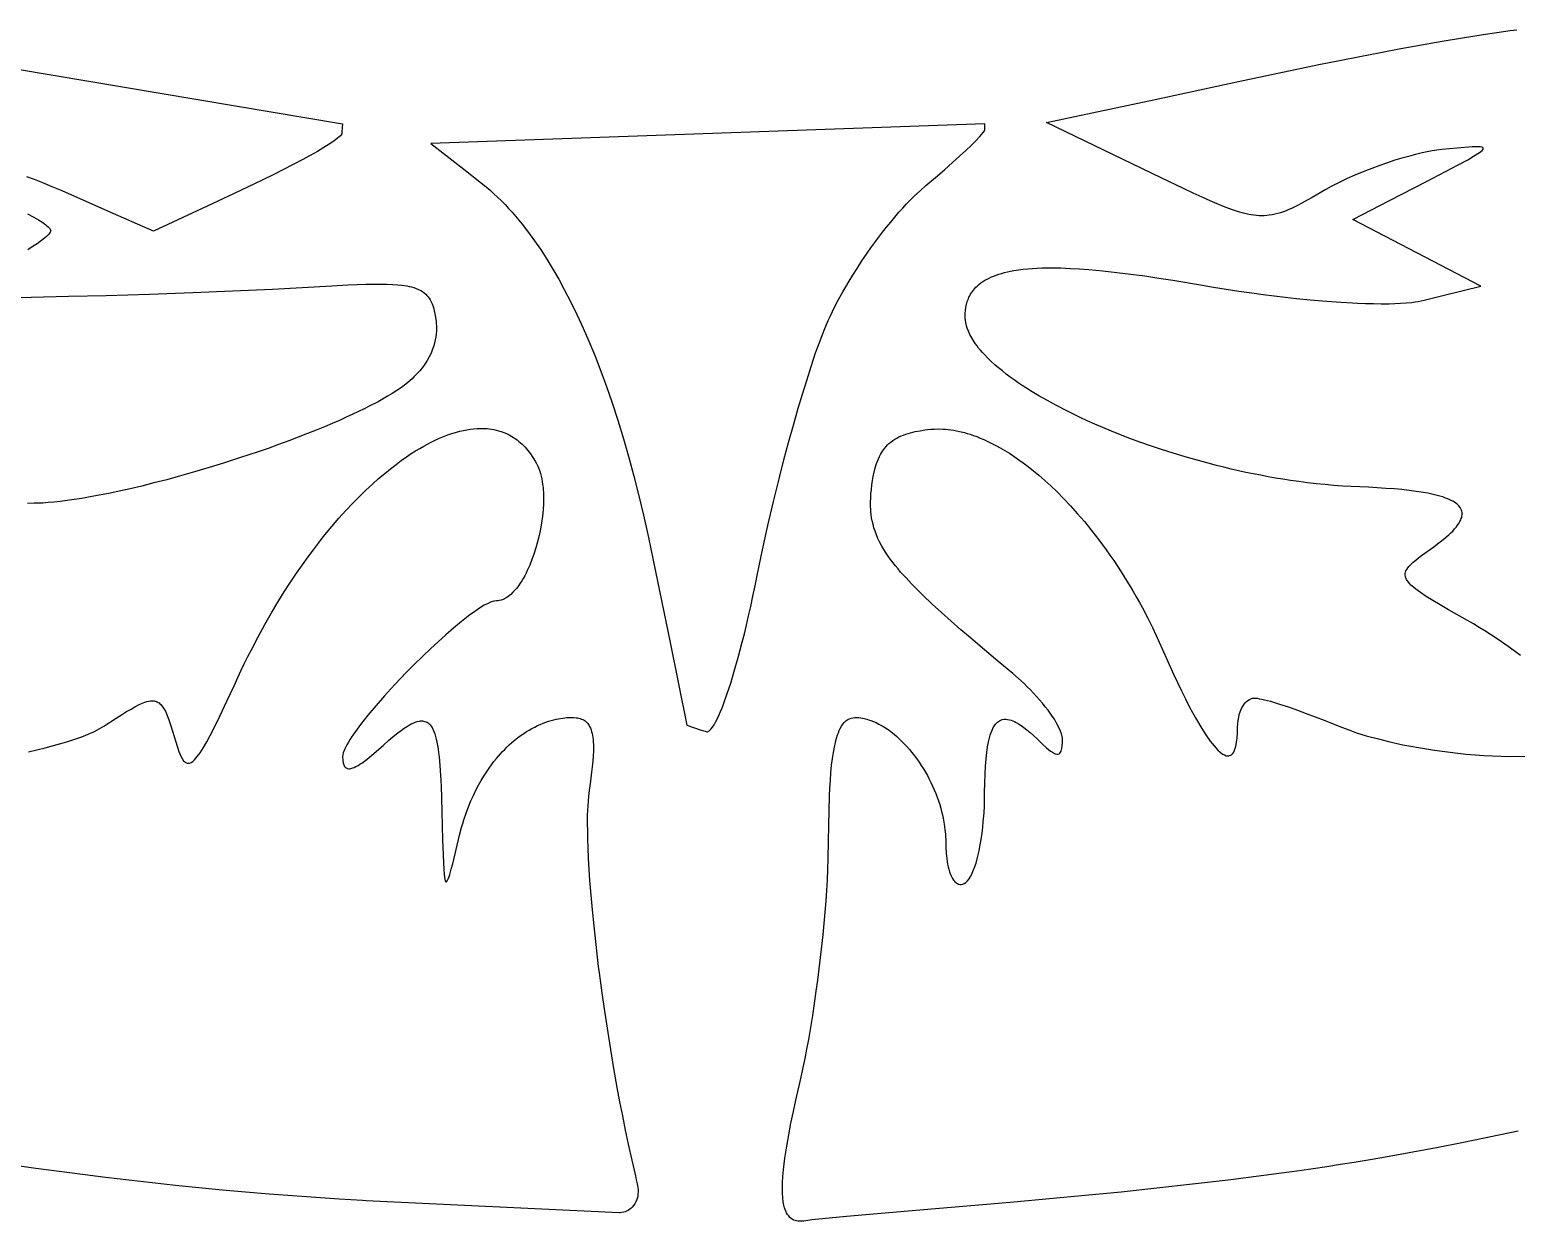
# Model space of a CAD drawing. Extents: x -500 to 500, y -1000 to 1000.
# Drawn here: x -71.3 to 88.6, y -389.3 to -261.1 of the extents above; entities that cross this region are included whole.
import ezdxf

# ---------------------------------------------------------------- set-up
doc = ezdxf.new("R2010")
doc.units = 0
doc.layers.add('APS_GEOMETR_', color=18, linetype='CONTINUOUS')

msp = doc.modelspace()

# ---------------------------------------------------------------- linework, layer by layer
at = {"layer": 'APS_GEOMETR_'}
for points in [[(89.01, -328.4), (88.32, -327.89), (87.69, -327.43), (86.61, -326.68), (85.79, -326.14), (85.18, -325.75), (84.57, -325.38), (83.95, -325.01), (83.32, -324.65), (81.27, -323.49), (80.38, -322.97), (79.57, -322.49), (78.87, -322.05), (78.26, -321.64), (77.99, -321.45), (77.75, -321.27), (77.53, -321.1), (77.34, -320.93), (77.23, -320.83), (77.1, -320.69), (76.95, -320.53), (76.88, -320.43), (76.81, -320.33), (76.75, -320.22), (76.7, -320.11), (76.66, -319.99), (76.63, -319.86), (76.62, -319.73), (76.62, -319.59), (76.65, -319.45), (76.69, -319.31), (76.78, -319.15), (76.9, -318.98), (77.05, -318.79), (77.25, -318.58), (77.48, -318.37), (77.74, -318.14), (78.04, -317.9), (78.37, -317.66), (79.68, -316.72), (80.09, -316.41), (80.5, -316.09), (80.9, -315.77), (81.29, -315.43), (81.51, -315.23), (81.72, -315.02), (81.92, -314.8), (82.12, -314.57), (82.25, -314.39), (82.37, -314.2), (82.49, -314.01), (82.59, -313.81), (82.64, -313.68), (82.69, -313.55), (82.72, -313.41), (82.74, -313.27), (82.74, -313.13), (82.73, -313.01), (82.71, -312.89), (82.68, -312.79), (82.61, -312.62), (82.54, -312.5), (82.38, -312.3), (82.21, -312.12), (82.05, -312.01), (81.9, -311.9), (81.73, -311.81), (81.57, -311.72), (81.27, -311.59), (80.96, -311.47), (80.66, -311.36), (80.35, -311.26), (79.91, -311.15), (79.47, -311.05), (79.03, -310.95), (78.58, -310.87), (77.81, -310.76), (77.03, -310.66), (76.25, -310.57), (75.47, -310.49), (74.54, -310.43), (73.6, -310.37), (72.67, -310.32), (71.73, -310.28), (70.8, -310.23), (69.86, -310.18), (68.92, -310.11), (67.99, -310.03), (67.05, -309.94), (66.12, -309.83), (65.19, -309.71), (64.26, -309.58), (63.46, -309.45), (62.66, -309.32), (61.86, -309.18), (61.07, -309.03), (60.27, -308.87), (59.48, -308.71), (58.69, -308.53), (57.9, -308.35), (57.11, -308.17), (56.32, -307.97), (54.76, -307.56), (53.2, -307.12), (51.65, -306.65), (50.41, -306.25), (49.22, -305.85), (48.09, -305.45), (47.01, -305.06), (45.99, -304.67), (45.02, -304.28), (44.1, -303.9), (43.23, -303.52), (42.42, -303.16), (41.66, -302.81), (40.94, -302.46), (40.28, -302.14), (39.11, -301.53), (38.13, -301), (37.22, -300.47), (36.31, -299.93), (35.87, -299.65), (35.42, -299.36), (34.99, -299.07), (34.55, -298.77), (34.13, -298.46), (33.7, -298.14), (33.29, -297.81), (32.89, -297.48), (32.49, -297.13), (32.1, -296.78), (31.72, -296.42), (31.36, -296.04), (31.14, -295.81), (30.93, -295.57), (30.74, -295.34), (30.57, -295.11), (30.41, -294.89), (30.26, -294.68), (30.01, -294.26), (29.8, -293.88), (29.64, -293.53), (29.52, -293.22), (29.44, -292.96), (29.39, -292.79), (29.36, -292.59), (29.32, -292.37), (29.3, -292.12), (29.29, -291.86), (29.3, -291.58), (29.32, -291.29), (29.36, -290.98), (29.42, -290.67), (29.51, -290.35), (29.63, -290.04), (29.7, -289.88), (29.78, -289.72), (29.86, -289.56), (29.96, -289.41), (30.06, -289.26), (30.18, -289.1), (30.3, -288.96), (30.43, -288.81), (30.57, -288.67), (30.73, -288.53), (30.97, -288.34), (31.29, -288.13), (31.47, -288.02), (31.67, -287.92), (31.88, -287.81), (32.11, -287.7), (32.36, -287.6), (32.62, -287.5), (32.9, -287.4), (33.2, -287.31), (33.51, -287.22), (33.84, -287.14), (34.18, -287.07), (34.54, -287.01), (35.04, -286.93), (35.54, -286.87), (36.04, -286.82), (36.54, -286.78), (37.04, -286.75), (37.54, -286.73), (38.05, -286.72), (38.55, -286.72), (39.56, -286.73), (40.57, -286.77), (41.57, -286.83), (42.58, -286.9), (44.09, -287.04), (45.6, -287.2), (47.1, -287.38), (48.61, -287.59), (50.11, -287.82), (51.61, -288.06), (54.61, -288.56), (55.98, -288.78), (57.36, -289), (58.73, -289.22), (60.11, -289.42), (61.32, -289.58), (62.52, -289.73), (63.72, -289.88), (64.93, -290.01), (66.4, -290.15), (67.68, -290.26), (69.69, -290.41), (70.96, -290.49), (71.5, -290.52), (72.34, -290.55), (73.19, -290.56), (74.04, -290.57), (74.89, -290.57), (75.51, -290.55), (76.12, -290.52), (76.73, -290.48), (77.34, -290.43), (77.68, -290.39), (78.01, -290.33), (78.34, -290.27), (78.67, -290.2), (80.8, -289.67), (84.74, -288.67), (70.98, -281.52), (74.94, -279.47), (78.91, -277.43), (82.32, -275.65), (83.34, -275.1), (83.97, -274.72), (84.6, -274.33), (84.74, -274.21), (84.88, -274.09), (84.99, -273.94), (85, -273.88), (84.99, -273.82), (84.94, -273.78), (84.89, -273.75), (84.69, -273.72), (84.5, -273.69), (84.16, -273.69), (83.82, -273.7), (82.19, -273.83), (80.56, -274), (80.03, -274.07), (79.5, -274.15), (78.97, -274.25), (78.45, -274.35), (77.71, -274.54), (76.97, -274.73), (76.24, -274.93), (75.51, -275.15), (74.6, -275.45), (73.77, -275.75), (73.01, -276.03), (72.34, -276.29), (71.21, -276.76), (70.37, -277.12), (69.79, -277.4), (69.22, -277.68), (68.65, -277.98), (68.09, -278.28), (66.61, -279.14), (66.06, -279.45), (65.51, -279.75), (64.95, -280.05), (64.38, -280.33), (64.09, -280.46), (63.8, -280.58), (63.51, -280.69), (63.21, -280.79), (62.91, -280.88), (62.61, -280.95), (62.31, -281.02), (62, -281.07), (61.72, -281.1), (61.45, -281.11), (61.17, -281.12), (60.89, -281.11), (60.62, -281.09), (60.34, -281.06), (60.06, -281.02), (59.79, -280.97), (59.24, -280.84), (58.69, -280.69), (58.16, -280.52), (57.63, -280.34), (57.07, -280.12), (56.4, -279.85), (55.64, -279.52), (54.78, -279.13), (53.82, -278.69), (52.77, -278.2), (50.35, -277.05), (38.05, -271.1), (49.73, -268.6), (58.52, -266.71), (62.92, -265.78), (67.32, -264.86), (69.53, -264.42), (71.73, -263.98), (73.94, -263.55), (76.15, -263.14), (78.36, -262.74), (80.58, -262.35), (82.79, -261.97), (85.01, -261.62), (86.45, -261.4), (87.17, -261.29), (87.89, -261.2), (88.61, -261.11)], [(-80.57, -264.04), (-37.68, -271.24), (-37.74, -272.08), (-37.76, -272.29), (-37.78, -272.34), (-37.8, -272.39), (-37.89, -272.51), (-38.03, -272.64), (-38.2, -272.78), (-38.61, -273.08), (-39.11, -273.42), (-39.7, -273.79), (-40.38, -274.19), (-41.16, -274.63), (-42.02, -275.1), (-42.97, -275.61), (-44.01, -276.14), (-45.06, -276.67), (-46.31, -277.28), (-49.41, -278.76), (-53.31, -280.59), (-58.01, -282.78), (-62.91, -280.61), (-67.81, -278.45), (-68.89, -277.99), (-69.89, -277.59), (-70.8, -277.23), (-71.64, -276.92)], [(-71.54, -280.92), (-70.87, -281.27), (-70.38, -281.56), (-69.91, -281.85), (-69.6, -282.08), (-69.46, -282.19), (-69.34, -282.29), (-69.25, -282.39), (-69.17, -282.48), (-69.11, -282.57), (-69.07, -282.65), (-69.06, -282.71), (-69.07, -282.77), (-69.08, -282.82), (-69.11, -282.88), (-69.18, -282.99), (-69.25, -283.09), (-69.37, -283.22), (-69.5, -283.34), (-69.68, -283.49), (-69.91, -283.68), (-70.19, -283.89), (-70.53, -284.13), (-70.93, -284.4), (-71.53, -284.77)], [(-74.7, -289.91), (-71.16, -289.87), (-67.13, -289.78), (-63.11, -289.69), (-58.45, -289.54), (-53.79, -289.38), (-49.49, -289.2), (-45.2, -289), (-42.01, -288.83), (-38.83, -288.64), (-37.11, -288.55), (-36.1, -288.51), (-35.17, -288.49), (-34.32, -288.47), (-33.55, -288.47), (-32.86, -288.49), (-32.26, -288.51), (-31.74, -288.54), (-31.3, -288.59), (-30.77, -288.66), (-30.51, -288.71), (-30.25, -288.77), (-30, -288.84), (-29.75, -288.93), (-29.5, -289.03), (-29.27, -289.14), (-29.07, -289.27), (-28.89, -289.4), (-28.73, -289.54), (-28.59, -289.68), (-28.46, -289.83), (-28.35, -289.99), (-28.25, -290.14), (-28.17, -290.3), (-28.09, -290.45), (-28.03, -290.6), (-27.94, -290.89), (-27.87, -291.14), (-27.82, -291.34), (-27.75, -291.65), (-27.68, -292.03), (-27.62, -292.48), (-27.59, -292.72), (-27.58, -292.98), (-27.58, -293.25), (-27.58, -293.53), (-27.61, -293.83), (-27.64, -294.13), (-27.7, -294.45), (-27.77, -294.78), (-27.87, -295.12), (-27.98, -295.46), (-28.07, -295.67), (-28.15, -295.88), (-28.35, -296.28), (-28.58, -296.68), (-28.82, -297.06), (-29.09, -297.43), (-29.37, -297.78), (-29.67, -298.12), (-29.99, -298.45), (-30.2, -298.65), (-30.41, -298.85), (-30.64, -299.04), (-30.86, -299.22), (-31.33, -299.58), (-31.82, -299.91), (-32.32, -300.23), (-32.83, -300.53), (-33.85, -301.11), (-34.8, -301.6), (-35.34, -301.88), (-35.94, -302.17), (-36.58, -302.47), (-37.27, -302.79), (-38.01, -303.12), (-38.79, -303.46), (-39.63, -303.81), (-40.51, -304.18), (-41.45, -304.55), (-42.43, -304.93), (-43.46, -305.32), (-44.55, -305.72), (-45.68, -306.13), (-46.86, -306.54), (-48.64, -307.13), (-50.35, -307.69), (-52, -308.2), (-53.59, -308.67), (-55.11, -309.1), (-56.56, -309.5), (-57.95, -309.85), (-59.26, -310.18), (-60.51, -310.47), (-61.7, -310.73), (-62.81, -310.97), (-63.85, -311.17), (-64.82, -311.35), (-65.72, -311.51), (-66.55, -311.64), (-67.3, -311.75), (-68.04, -311.85), (-68.72, -311.92), (-69.34, -311.97), (-69.9, -312.01), (-70.84, -312.04), (-71.55, -312.06)], [(-71.44, -338.78), (-70.54, -338.56), (-69.64, -338.34), (-68.74, -338.1), (-67.98, -337.88), (-67.21, -337.64), (-66.45, -337.39), (-65.7, -337.14), (-65.02, -336.87), (-64.36, -336.58), (-64.1, -336.44), (-63.84, -336.3), (-63.59, -336.15), (-63.33, -335.99), (-62.01, -335.13), (-61.43, -334.77), (-60.9, -334.44), (-60.42, -334.16), (-60, -333.92), (-59.62, -333.72), (-59.3, -333.57), (-59.11, -333.49), (-58.92, -333.42), (-58.72, -333.36), (-58.52, -333.31), (-58.32, -333.28), (-58.12, -333.28), (-57.92, -333.29), (-57.82, -333.32), (-57.73, -333.34), (-57.62, -333.39), (-57.51, -333.45), (-57.41, -333.51), (-57.32, -333.59), (-57.23, -333.67), (-57.15, -333.77), (-56.99, -333.97), (-56.86, -334.18), (-56.73, -334.41), (-56.53, -334.87), (-56.35, -335.33), (-56.15, -335.96), (-55.61, -337.69), (-55.27, -338.72), (-55.06, -339.23), (-54.92, -339.48), (-54.76, -339.72), (-54.65, -339.83), (-54.53, -339.92), (-54.4, -339.97), (-54.27, -339.99), (-54.12, -339.97), (-53.97, -339.92), (-53.78, -339.79), (-53.61, -339.64), (-53.29, -339.26), (-52.99, -338.86), (-52.62, -338.29), (-52.28, -337.7), (-51.56, -336.32), (-50.87, -334.94), (-50.1, -333.3), (-49.34, -331.66), (-48.94, -330.78), (-48.57, -330), (-48.21, -329.24), (-47.85, -328.5), (-47.48, -327.78), (-46.76, -326.39), (-46.04, -325.07), (-45.33, -323.83), (-44.62, -322.66), (-43.94, -321.55), (-43.27, -320.51), (-42.61, -319.54), (-41.98, -318.64), (-41.38, -317.8), (-40.8, -317.03), (-40.25, -316.31), (-39.74, -315.66), (-38.82, -314.53), (-38.06, -313.65), (-37.31, -312.81), (-36.57, -312.03), (-35.85, -311.29), (-35.15, -310.61), (-34.46, -309.97), (-33.79, -309.37), (-33.14, -308.83), (-32.52, -308.32), (-31.92, -307.86), (-31.35, -307.43), (-30.8, -307.05), (-30.29, -306.7), (-29.81, -306.4), (-29.36, -306.13), (-28.94, -305.89), (-28.27, -305.53), (-27.93, -305.36), (-27.58, -305.19), (-27.23, -305.04), (-26.88, -304.89), (-26.52, -304.75), (-26.16, -304.61), (-25.79, -304.49), (-25.43, -304.38), (-25.06, -304.28), (-24.68, -304.2), (-24.31, -304.13), (-23.93, -304.07), (-23.56, -304.03), (-23.18, -304), (-22.88, -303.99), (-22.53, -303.99), (-22.11, -304.01), (-21.89, -304.03), (-21.65, -304.06), (-21.41, -304.1), (-21.15, -304.16), (-20.89, -304.23), (-20.61, -304.31), (-20.33, -304.42), (-20.05, -304.54), (-19.76, -304.68), (-19.46, -304.85), (-19.27, -304.97), (-19.08, -305.09), (-18.89, -305.23), (-18.71, -305.38), (-18.53, -305.53), (-18.36, -305.68), (-18.04, -306.01), (-17.73, -306.37), (-17.45, -306.73), (-17.19, -307.12), (-16.94, -307.51), (-16.81, -307.76), (-16.68, -308.03), (-16.57, -308.29), (-16.47, -308.57), (-16.38, -308.85), (-16.31, -309.13), (-16.25, -309.42), (-16.19, -309.71), (-16.15, -310), (-16.11, -310.3), (-16.09, -310.59), (-16.07, -310.89), (-16.06, -311.48), (-16.07, -312.06), (-16.11, -312.75), (-16.18, -313.44), (-16.27, -314.13), (-16.39, -314.82), (-16.53, -315.5), (-16.7, -316.17), (-16.89, -316.84), (-17.1, -317.5), (-17.31, -318.09), (-17.54, -318.68), (-17.8, -319.26), (-17.94, -319.55), (-18.08, -319.83), (-18.24, -320.11), (-18.4, -320.38), (-18.57, -320.64), (-18.75, -320.9), (-18.94, -321.15), (-19.15, -321.39), (-19.36, -321.61), (-19.58, -321.83), (-19.73, -321.96), (-19.87, -322.07), (-20.01, -322.16), (-20.14, -322.24), (-20.27, -322.31), (-20.4, -322.37), (-20.62, -322.44), (-20.82, -322.49), (-20.97, -322.51), (-21.12, -322.52), (-21.4, -322.56), (-21.76, -322.68), (-22.1, -322.84), (-22.44, -323.01), (-22.83, -323.26), (-23.21, -323.51), (-23.59, -323.77), (-23.97, -324.04), (-24.87, -324.74), (-25.75, -325.46), (-26.57, -326.19), (-27.39, -326.93), (-28.21, -327.68), (-29.01, -328.44), (-29.96, -329.38), (-30.78, -330.21), (-32.05, -331.54), (-32.84, -332.39), (-33.17, -332.75), (-34.07, -333.79), (-34.96, -334.84), (-35.35, -335.33), (-35.73, -335.83), (-36.1, -336.33), (-36.47, -336.83), (-36.67, -337.12), (-36.86, -337.42), (-37.04, -337.71), (-37.21, -338.02), (-37.42, -338.44), (-37.6, -338.87), (-37.65, -339.09), (-37.67, -339.31), (-37.65, -339.66), (-37.61, -340), (-37.55, -340.18), (-37.46, -340.34), (-37.37, -340.44), (-37.27, -340.5), (-37.13, -340.57), (-37.01, -340.58), (-36.89, -340.58), (-36.78, -340.56), (-36.66, -340.53), (-36.55, -340.5), (-36.44, -340.46), (-36.23, -340.35), (-36.01, -340.23), (-35.8, -340.1), (-35.59, -339.97), (-35.32, -339.76), (-35.04, -339.55), (-34.78, -339.34), (-34.51, -339.12), (-33.32, -338.07), (-32.69, -337.52), (-32.04, -336.98), (-31.71, -336.72), (-31.38, -336.46), (-31.03, -336.22), (-30.68, -336), (-30.48, -335.88), (-30.28, -335.77), (-30.06, -335.67), (-29.85, -335.58), (-29.63, -335.51), (-29.4, -335.46), (-29.29, -335.45), (-29.18, -335.44), (-29.07, -335.45), (-28.96, -335.46), (-28.82, -335.49), (-28.7, -335.53), (-28.58, -335.59), (-28.48, -335.65), (-28.39, -335.72), (-28.3, -335.8), (-28.23, -335.88), (-28.16, -335.97), (-28.04, -336.15), (-27.96, -336.32), (-27.84, -336.59), (-27.75, -336.83), (-27.67, -337.1), (-27.59, -337.4), (-27.52, -337.73), (-27.45, -338.08), (-27.39, -338.46), (-27.34, -338.87), (-27.29, -339.3), (-27.2, -340.25), (-27.13, -341.3), (-27.07, -342.45), (-27.03, -343.7), (-26.92, -348.23), (-26.86, -349.85), (-26.79, -351.47), (-26.76, -351.88), (-26.71, -352.28), (-26.62, -352.65), (-26.56, -352.73), (-26.52, -352.74), (-26.46, -352.71), (-26.41, -352.64), (-26.37, -352.57), (-26.25, -352.27), (-26.14, -351.97), (-25.98, -351.39), (-25.82, -350.8), (-25.08, -347.73), (-24.87, -346.9), (-24.75, -346.49), (-24.62, -346.08), (-24.38, -345.37), (-24.13, -344.69), (-23.87, -344.05), (-23.6, -343.45), (-23.32, -342.88), (-23.04, -342.34), (-22.76, -341.84), (-22.48, -341.37), (-22.2, -340.94), (-21.92, -340.53), (-21.65, -340.16), (-21.39, -339.81), (-21.13, -339.5), (-20.9, -339.22), (-20.46, -338.74), (-20.23, -338.5), (-20, -338.26), (-19.75, -338.03), (-19.5, -337.81), (-19.25, -337.59), (-18.99, -337.37), (-18.72, -337.17), (-18.45, -336.97), (-18.17, -336.78), (-17.89, -336.59), (-17.6, -336.42), (-17.31, -336.25), (-17.01, -336.1), (-16.71, -335.95), (-16.41, -335.81), (-16.1, -335.69), (-15.8, -335.58), (-15.51, -335.48), (-15.23, -335.39), (-14.96, -335.32), (-14.7, -335.26), (-14.44, -335.21), (-13.97, -335.13), (-13.54, -335.09), (-13.16, -335.07), (-12.84, -335.08), (-12.56, -335.1), (-12.41, -335.12), (-12.27, -335.15), (-12.12, -335.19), (-11.97, -335.24), (-11.83, -335.3), (-11.7, -335.37), (-11.57, -335.45), (-11.46, -335.55), (-11.32, -335.69), (-11.2, -335.85), (-11.1, -336.03), (-11.01, -336.22), (-10.94, -336.41), (-10.88, -336.61), (-10.83, -336.81), (-10.79, -337), (-10.76, -337.22), (-10.73, -337.45), (-10.71, -337.71), (-10.7, -337.98), (-10.7, -338.6), (-10.73, -339.31), (-10.79, -340.09), (-10.88, -340.96), (-11, -341.91), (-11.14, -342.94), (-11.23, -343.57), (-11.27, -344.07), (-11.31, -344.57), (-11.33, -345.08), (-11.35, -345.58), (-11.35, -346.45), (-11.34, -347.32), (-11.33, -348.19), (-11.31, -349.06), (-11.25, -350.24), (-11.18, -351.43), (-11.1, -352.62), (-11.01, -353.8), (-10.83, -355.76), (-10.66, -357.47), (-10.37, -360.15), (-10.17, -361.84), (-10.08, -362.55), (-9.78, -364.7), (-9.5, -366.67), (-9.23, -368.47), (-8.97, -370.1), (-8.52, -372.82), (-8.16, -374.86), (-7.87, -376.39), (-7.58, -377.92), (-7.27, -379.45), (-6.95, -380.97), (-6.57, -382.67), (-6.18, -384.36), (-6.08, -384.78), (-5.98, -385.21), (-5.94, -385.42), (-5.91, -385.63), (-5.89, -385.85), (-5.89, -386.07), (-5.9, -386.29), (-5.92, -386.5), (-5.96, -386.71), (-6.02, -386.92), (-6.12, -387.17), (-6.24, -387.38), (-6.37, -387.57), (-6.52, -387.74), (-6.66, -387.88), (-6.82, -387.99), (-6.97, -388.09), (-7.12, -388.16), (-7.27, -388.22), (-7.41, -388.27), (-7.66, -388.32), (-7.83, -388.34), (-7.92, -388.35), (-35.12, -387.04), (-35.52, -387.02), (-38.04, -386.87), (-40.55, -386.7), (-43.07, -386.52), (-45.58, -386.32), (-48.1, -386.11), (-50.61, -385.89), (-53.12, -385.65), (-55.63, -385.39), (-58.14, -385.13), (-60.65, -384.84), (-63.15, -384.55), (-65.65, -384.23), (-68.16, -383.91), (-70.66, -383.57), (-73.15, -383.21)], [(88.76, -379.56), (85.83, -380.17), (82.9, -380.77), (79.97, -381.34), (77.03, -381.9), (74.09, -382.43), (72.62, -382.68), (71.14, -382.93), (69.67, -383.16), (68.19, -383.39), (66.71, -383.61), (65.23, -383.82), (63.32, -384.08), (61.4, -384.34), (57.57, -384.82), (53.74, -385.27), (49.9, -385.7), (46.06, -386.11), (42.21, -386.49), (38.37, -386.85), (34.52, -387.19), (23.17, -388.15), (16.54, -388.74), (12.8, -389.11), (12.15, -389.19), (11.92, -389.23), (11.77, -389.24), (11.62, -389.25), (11.46, -389.25), (11.31, -389.24), (11.16, -389.21), (11.01, -389.18), (10.87, -389.12), (10.73, -389.06), (10.58, -388.95), (10.43, -388.83), (10.31, -388.68), (10.19, -388.53), (10.09, -388.36), (10.01, -388.18), (9.93, -388), (9.87, -387.82), (9.79, -387.51), (9.73, -387.15), (9.68, -386.72), (9.65, -386.23), (9.64, -385.69), (9.66, -385.08), (9.69, -384.42), (9.76, -383.71), (9.83, -383.08), (9.91, -382.45), (10.1, -381.19), (10.32, -379.94), (10.55, -378.7), (10.81, -377.45), (11.08, -376.21), (11.64, -373.74), (11.85, -372.73), (12.07, -371.73), (12.27, -370.73), (12.46, -369.72), (12.68, -368.42), (12.89, -367.12), (13.09, -365.82), (13.28, -364.52), (13.44, -363.31), (13.59, -362.09), (13.74, -360.88), (13.87, -359.66), (14, -358.45), (14.11, -357.23), (14.22, -356.01), (14.33, -354.79), (14.4, -353.67), (14.47, -352.54), (14.52, -351.41), (14.57, -350.28), (14.6, -348.36), (14.62, -346.73), (14.65, -345.11), (14.71, -343.49), (14.74, -342.68), (14.79, -341.86), (14.85, -341), (14.93, -340.21), (15.02, -339.48), (15.12, -338.83), (15.23, -338.25), (15.34, -337.75), (15.45, -337.31), (15.56, -336.95), (15.65, -336.72), (15.75, -336.48), (15.86, -336.24), (15.98, -336.02), (16.12, -335.8), (16.28, -335.61), (16.37, -335.52), (16.46, -335.43), (16.56, -335.36), (16.66, -335.29), (16.75, -335.24), (16.84, -335.2), (17.03, -335.14), (17.23, -335.1), (17.44, -335.08), (17.64, -335.08), (17.85, -335.09), (18.06, -335.12), (18.26, -335.15), (18.41, -335.17), (18.71, -335.25), (18.91, -335.31), (19.15, -335.39), (19.42, -335.49), (19.71, -335.62), (20.02, -335.78), (20.36, -335.97), (20.72, -336.19), (21.1, -336.45), (21.49, -336.74), (21.9, -337.08), (22.31, -337.46), (22.74, -337.89), (23.02, -338.2), (23.3, -338.52), (23.57, -338.85), (23.83, -339.18), (24.08, -339.52), (24.33, -339.87), (24.56, -340.22), (24.79, -340.58), (25.01, -340.95), (25.22, -341.32), (25.41, -341.7), (25.6, -342.08), (25.79, -342.46), (25.96, -342.85), (26.12, -343.24), (26.27, -343.63), (26.42, -344.04), (26.55, -344.44), (26.66, -344.82), (26.76, -345.2), (26.84, -345.55), (26.92, -345.89), (27.03, -346.53), (27.11, -347.11), (27.16, -347.62), (27.2, -348.44), (27.22, -349.06), (27.24, -349.67), (27.31, -350.26), (27.4, -350.85), (27.46, -351.13), (27.53, -351.4), (27.61, -351.68), (27.7, -351.95), (27.77, -352.1), (27.84, -352.26), (27.93, -352.4), (28.02, -352.55), (28.1, -352.64), (28.18, -352.73), (28.27, -352.82), (28.37, -352.89), (28.47, -352.94), (28.56, -352.98), (28.71, -353.02), (28.81, -353.02), (28.86, -353.02), (29.03, -352.98), (29.17, -352.93), (29.35, -352.82), (29.54, -352.64), (29.71, -352.44), (29.89, -352.14), (30.05, -351.83), (30.27, -351.28), (30.46, -350.73), (30.58, -350.29), (30.69, -349.85), (30.79, -349.41), (30.88, -348.96), (31.01, -348.2), (31.1, -347.51), (31.18, -346.87), (31.24, -346.29), (31.32, -345.32), (31.36, -344.59), (31.37, -343.86), (31.38, -343.14), (31.4, -342.11), (31.43, -341.17), (31.47, -340.31), (31.53, -339.53), (31.61, -338.83), (31.69, -338.23), (31.79, -337.7), (31.89, -337.27), (31.97, -336.99), (32.07, -336.7), (32.18, -336.42), (32.31, -336.15), (32.39, -336.02), (32.47, -335.9), (32.56, -335.78), (32.65, -335.68), (32.75, -335.58), (32.86, -335.49), (32.98, -335.42), (33.11, -335.36), (33.28, -335.3), (33.47, -335.27), (33.65, -335.26), (33.85, -335.28), (34.04, -335.31), (34.22, -335.36), (34.41, -335.42), (34.58, -335.49), (34.79, -335.6), (35.03, -335.74), (35.3, -335.92), (35.6, -336.14), (35.92, -336.39), (36.27, -336.68), (36.64, -337.01), (37.03, -337.38), (37.59, -337.93), (38.03, -338.32), (38.48, -338.69), (38.68, -338.82), (38.89, -338.94), (39.02, -338.98), (39.14, -339.01), (39.22, -339.01), (39.29, -339), (39.39, -338.97), (39.45, -338.93), (39.47, -338.91), (39.55, -338.8), (39.61, -338.68), (39.68, -338.4), (39.72, -338.11), (39.74, -337.8), (39.76, -337.48), (39.74, -337.31), (39.72, -337.13), (39.65, -336.83), (39.55, -336.54), (39.33, -336.07), (39.09, -335.61), (38.88, -335.27), (38.66, -334.94), (38.43, -334.61), (38.2, -334.29), (37.9, -333.91), (37.59, -333.54), (37.28, -333.18), (36.96, -332.81), (36.63, -332.46), (36.3, -332.11), (35.96, -331.76), (35.62, -331.43), (35.02, -330.88), (34.41, -330.35), (33.02, -329.18), (30.91, -327.41), (29.86, -326.52), (28.82, -325.63), (27.78, -324.72), (26.75, -323.8), (25.74, -322.87), (24.75, -321.92), (24.13, -321.32), (23.53, -320.7), (22.93, -320.07), (22.35, -319.43), (22.07, -319.1), (21.8, -318.77), (21.53, -318.43), (21.27, -318.09), (21.02, -317.74), (20.78, -317.39), (20.55, -317.02), (20.33, -316.65), (20.11, -316.24), (19.91, -315.83), (19.74, -315.43), (19.6, -315.04), (19.48, -314.67), (19.38, -314.3), (19.3, -313.94), (19.23, -313.6), (19.18, -313.27), (19.15, -312.96), (19.13, -312.67), (19.11, -312.39), (19.11, -311.89), (19.13, -311.49), (19.16, -311.01), (19.2, -310.54), (19.25, -310.07), (19.32, -309.6), (19.4, -309.14), (19.5, -308.68), (19.62, -308.22), (19.76, -307.77), (19.86, -307.49), (19.96, -307.24), (20.07, -307.01), (20.18, -306.8), (20.29, -306.61), (20.39, -306.43), (20.6, -306.14), (20.78, -305.92), (20.93, -305.76), (21.09, -305.61), (21.29, -305.45), (21.5, -305.29), (21.71, -305.15), (21.94, -305.02), (22.17, -304.9), (22.41, -304.8), (22.65, -304.7), (22.9, -304.61), (23.15, -304.53), (23.41, -304.45), (23.92, -304.33), (24.44, -304.23), (24.96, -304.15), (25.24, -304.11), (25.58, -304.07), (25.97, -304.05), (26.42, -304.04), (26.91, -304.05), (27.18, -304.07), (27.46, -304.1), (27.75, -304.13), (28.05, -304.18), (28.36, -304.23), (28.69, -304.3), (29.21, -304.43), (29.51, -304.52), (29.83, -304.62), (30.17, -304.74), (30.53, -304.87), (30.91, -305.02), (31.3, -305.19), (31.72, -305.38), (32.15, -305.59), (32.6, -305.82), (33.07, -306.08), (33.55, -306.36), (34.04, -306.66), (34.55, -306.99), (35.06, -307.35), (35.54, -307.69), (36.06, -308.09), (36.62, -308.53), (37.21, -309.02), (37.84, -309.57), (38.49, -310.17), (39.18, -310.82), (39.88, -311.53), (40.61, -312.3), (41.35, -313.12), (42.12, -314.01), (42.5, -314.48), (42.89, -314.96), (43.28, -315.46), (43.67, -315.97), (44.07, -316.5), (44.47, -317.05), (44.86, -317.61), (45.26, -318.19), (45.66, -318.79), (46.06, -319.4), (46.51, -320.11), (46.93, -320.79), (47.32, -321.45), (47.69, -322.09), (48.03, -322.7), (48.35, -323.29), (48.92, -324.39), (49.42, -325.39), (49.83, -326.27), (50.47, -327.7), (51.7, -330.43), (52.11, -331.32), (52.54, -332.2), (52.98, -333.07), (53.42, -333.95), (54.07, -335.11), (54.73, -336.26), (55.18, -336.95), (55.65, -337.62), (56.05, -338.11), (56.46, -338.57), (56.71, -338.8), (56.98, -339), (57.17, -339.09), (57.37, -339.18), (57.46, -339.19), (57.56, -339.2), (57.64, -339.19), (57.72, -339.17), (57.84, -339.13), (57.93, -339.08), (58.06, -338.95), (58.17, -338.8), (58.3, -338.49), (58.4, -338.18), (58.48, -337.73), (58.54, -337.28), (58.57, -336.7), (58.59, -336.12), (58.6, -335.76), (58.64, -335.39), (58.67, -335.21), (58.71, -335.03), (58.75, -334.84), (58.8, -334.65), (58.87, -334.47), (58.94, -334.28), (59.02, -334.1), (59.11, -333.93), (59.21, -333.76), (59.32, -333.61), (59.44, -333.47), (59.56, -333.34), (59.7, -333.23), (59.85, -333.14), (60, -333.06), (60.17, -333.01), (60.32, -333), (60.49, -332.99), (60.7, -333.01), (60.93, -333.05), (61.19, -333.1), (61.47, -333.16), (62.11, -333.33), (63.08, -333.63), (64.05, -333.94), (65.02, -334.28), (65.97, -334.63), (66.93, -334.99), (67.88, -335.36), (69.77, -336.12), (70.65, -336.45), (71.39, -336.71), (72.42, -337.04), (73.74, -337.38), (74.83, -337.65), (76.37, -338), (77.21, -338.16), (78.05, -338.31), (78.9, -338.45), (79.75, -338.59), (80.59, -338.71), (81.44, -338.82), (82.29, -338.92), (83.15, -339.01), (84.12, -339.1), (85.06, -339.16), (85.99, -339.21), (86.93, -339.24), (87.86, -339.26), (91.66, -339.25)]]:
    msp.add_lwpolyline(points, dxfattribs=at)
msp.add_lwpolyline([(-2.45, -327.02), (-0.65, -335.91), (0.9, -336.43), (1.32, -336.56), (1.5, -336.61), (1.57, -336.61), (1.64, -336.59), (1.7, -336.55), (1.76, -336.51), (1.88, -336.41), (1.98, -336.3), (2.13, -336.11), (2.29, -335.87), (2.45, -335.58), (2.63, -335.24), (2.81, -334.85), (2.99, -334.42), (3.19, -333.95), (3.38, -333.42), (3.71, -332.5), (4.07, -331.39), (4.46, -330.1), (4.88, -328.63), (5.31, -326.98), (5.54, -326.08), (5.77, -325.14), (6, -324.15), (6.23, -323.12), (6.47, -322.04), (6.71, -320.92), (6.97, -319.64), (7.51, -317.03), (8.08, -314.43), (8.68, -311.83), (9.31, -309.25), (9.8, -307.38), (10.3, -305.51), (10.81, -303.65), (11.34, -301.79), (11.79, -300.3), (12.25, -298.82), (12.72, -297.34), (13.2, -295.87), (13.44, -295.21), (13.68, -294.56), (13.93, -293.9), (14.18, -293.25), (14.29, -292.99), (14.56, -292.38), (14.76, -291.94), (15.01, -291.42), (15.31, -290.82), (15.66, -290.13), (16.14, -289.28), (16.44, -288.75), (16.8, -288.16), (17.2, -287.5), (17.66, -286.77), (18.17, -285.98), (18.74, -285.13), (19.15, -284.57), (19.56, -284), (19.98, -283.45), (20.41, -282.89), (20.84, -282.34), (21.28, -281.8), (21.72, -281.26), (22.17, -280.73), (22.58, -280.29), (22.99, -279.85), (23.4, -279.41), (23.83, -278.99), (24.44, -278.42), (25.06, -277.87), (26.1, -276.99), (27.05, -276.16), (27.91, -275.4), (28.69, -274.71), (29.37, -274.08), (29.96, -273.52), (30.46, -273.02), (30.87, -272.59), (31.09, -272.34), (31.24, -272.15), (31.37, -271.97), (31.39, -271.87), (31.39, -271.77), (31.39, -271.24), (-28.18, -273.34), (-24.63, -276.12), (-22.73, -277.62), (-22.23, -278.02), (-21.81, -278.38), (-21.4, -278.75), (-20.99, -279.13), (-20.59, -279.52), (-20.2, -279.92), (-19.82, -280.32), (-19.44, -280.73), (-19.08, -281.15), (-18.37, -282.02), (-17.69, -282.9), (-17.03, -283.8), (-16.39, -284.72), (-15.71, -285.77), (-15.05, -286.85), (-14.42, -287.93), (-13.82, -289.03), (-13.11, -290.41), (-12.44, -291.8), (-11.79, -293.21), (-11.17, -294.62), (-10.52, -296.23), (-9.89, -297.84), (-9.29, -299.47), (-8.72, -301.11), (-8.08, -303.1), (-7.47, -305.1), (-6.89, -307.12), (-6.33, -309.13), (-5.8, -311.23), (-5.3, -313.33), (-4.76, -315.73), (-4.25, -318.14)], close=True, dxfattribs=at)

doc.saveas('drawing.dxf')
